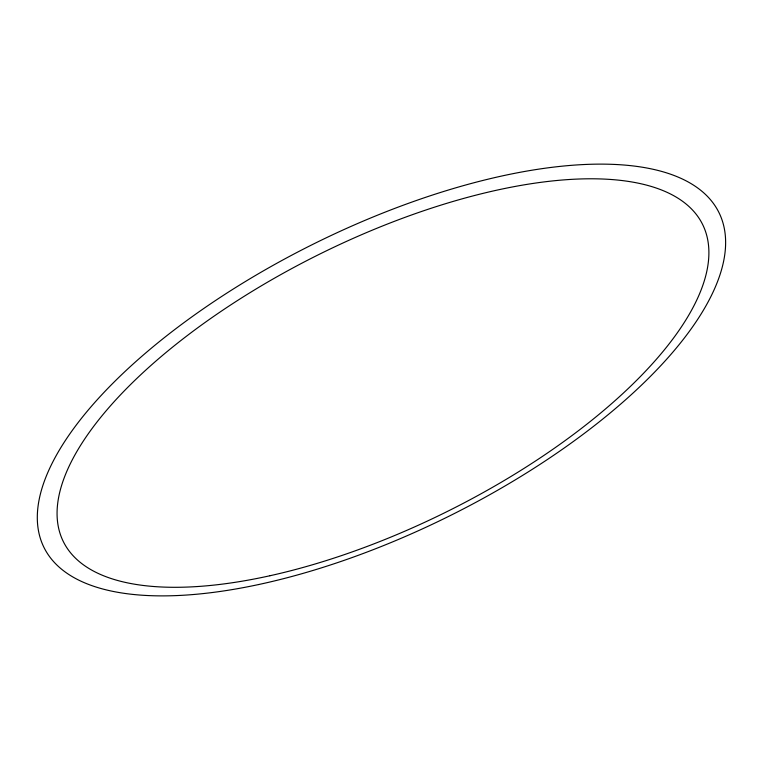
<?xml version="1.0" encoding="UTF-8"?>
<svg xmlns="http://www.w3.org/2000/svg" width="762" height="762" viewBox="0 0 762 762"><rect width="100%" height="100%" fill="white"/><g stroke="black" fill="none" stroke-linecap="round" stroke-linejoin="round"><path stroke-width="1.14" d="M258.537 584.559A376.733 152.019 -26.4 0 0 721.319 217.98A376.733 152.019 -26.4 0 0 164.554 337.471A376.733 152.019 -26.4 0 0 258.537 584.559M269.919 575.748A356.797 143.627 -26.4 0 0 704.231 228.048A356.797 143.627 -26.4 0 0 174.793 345.338A356.797 143.627 -26.4 0 0 269.919 575.748"/></g></svg>
